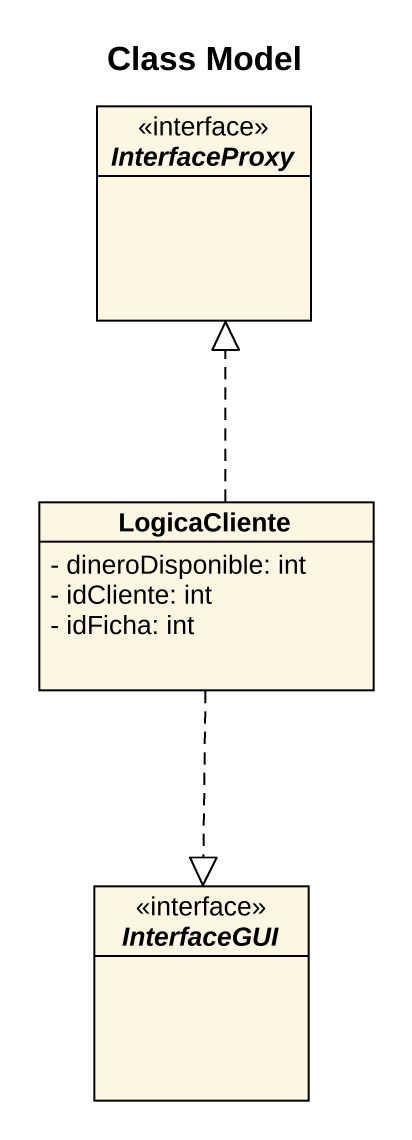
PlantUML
@startuml
title Class Model
hide circle
hide empty members
skinparam classAttributeIconSize 0
interface InterfaceProxy <<interface>>
class LogicaCliente {
  - dineroDisponible: int
  - idCliente: int
  - idFicha: int
}
interface InterfaceGUI <<interface>>
LogicaCliente .up.|> InterfaceProxy
LogicaCliente ..|> InterfaceGUI
@enduml
